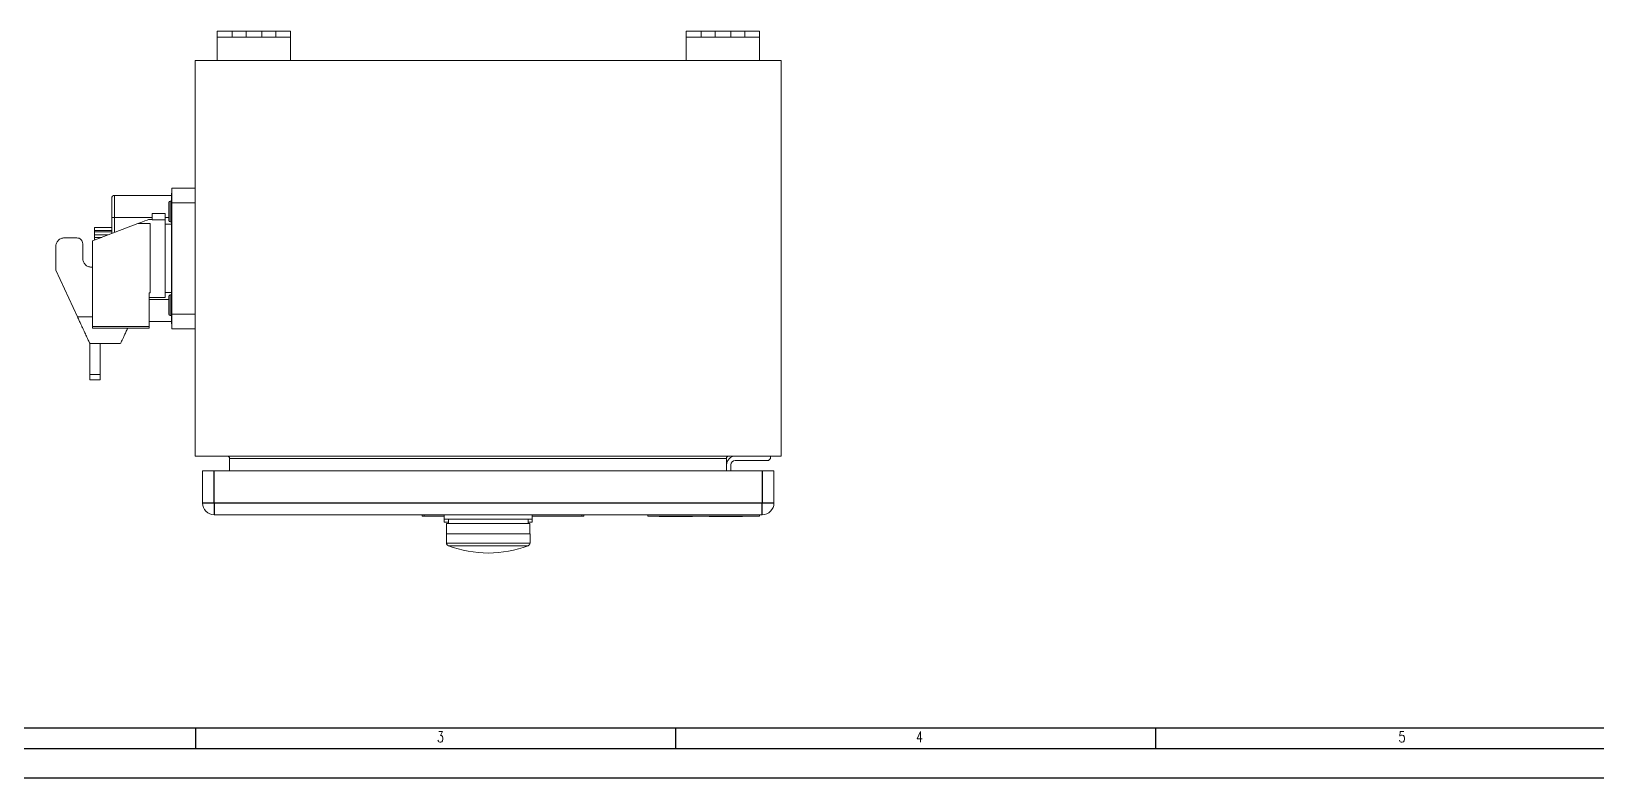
# Model space of a CAD drawing. Extents: x 4137 to 28680, y 2446 to 6814.
# Drawn here: x 10154 to 10689, y 3027 to 3282 of the extents above; entities that cross this region are included whole.
import ezdxf

# ---------------------------------------------------------------- set-up
doc = ezdxf.new("R2010")
doc.units = 0
doc.header["$LTSCALE"] = 0.5
doc.layers.get('0').update_dxf_attribs({"linetype": 'CONTINUOUS'})
doc.layers.add('DIM', color=5, linetype='CONTINUOUS')
doc.layers.add('VOL', color=2, linetype='CONTINUOUS')
doc.styles.get("Standard").update_dxf_attribs({"font": 'simplex.shx'})

msp = doc.modelspace()

# ---------------------------------------------------------------- linework, layer by layer
at = {"color": 7, "linetype": 'Continuous', "lineweight": 15}
for p, q in [((10217.83, 3282.06), (10217.83, 3280.06)), ((10217.83, 3282.06), (10222.98, 3282.06)), ((10217.83, 3282.06), (10217.83, 3280.06)), ((10217.83, 3282.06), (10222.98, 3282.06)), ((10218.09, 3280.06), (10217.83, 3280.06)), ((10217.83, 3280.06), (10217.83, 3272.06)), ((10218.09, 3280.06), (10217.83, 3280.06)), ((10217.83, 3280.06), (10217.83, 3272.06)), ((10222.98, 3280.06), (10218.09, 3280.06)), ((10222.98, 3280.06), (10218.09, 3280.06)), ((10222.98, 3282.06), (10222.98, 3280.06)), ((10227.75, 3282.06), (10222.98, 3282.06)), ((10222.98, 3282.06), (10222.98, 3280.06)), ((10227.75, 3282.06), (10222.98, 3282.06)), ((10227.75, 3280.06), (10222.98, 3280.06)), ((10227.75, 3280.06), (10222.98, 3280.06)), ((10227.75, 3280.06), (10227.75, 3282.06)), ((10227.75, 3282.06), (10233.07, 3282.06)), ((10227.75, 3280.06), (10227.75, 3282.06)), ((10227.75, 3282.06), (10233.07, 3282.06)), ((10233.07, 3280.06), (10227.75, 3280.06)), ((10233.07, 3280.06), (10227.75, 3280.06)), ((10233.07, 3280.06), (10233.07, 3282.06)), ((10233.07, 3282.06), (10237.84, 3282.06)), ((10233.07, 3280.06), (10233.07, 3282.06)), ((10233.07, 3282.06), (10237.84, 3282.06)), ((10237.84, 3280.06), (10233.07, 3280.06)), ((10237.84, 3280.06), (10233.07, 3280.06)), ((10237.84, 3280.06), (10237.84, 3282.06)), ((10237.84, 3282.06), (10242.83, 3282.06)), ((10237.84, 3280.06), (10237.84, 3282.06)), ((10237.84, 3282.06), (10242.83, 3282.06)), ((10242.74, 3280.06), (10237.84, 3280.06)), ((10242.74, 3280.06), (10237.84, 3280.06)), ((10242.83, 3280.06), (10242.74, 3280.06)), ((10242.83, 3280.06), (10242.74, 3280.06)), ((10242.83, 3282.06), (10242.83, 3280.06)), ((10242.83, 3282.06), (10242.83, 3280.06)), ((10242.83, 3272.06), (10242.83, 3280.06)), ((10242.83, 3272.06), (10242.83, 3280.06)), ((10377.83, 3282.06), (10377.83, 3280.06)), ((10377.83, 3282.06), (10382.98, 3282.06)), ((10377.83, 3282.06), (10377.83, 3280.06)), ((10377.83, 3282.06), (10382.98, 3282.06)), ((10378.09, 3280.06), (10377.83, 3280.06)), ((10377.83, 3280.06), (10377.83, 3272.06)), ((10378.09, 3280.06), (10377.83, 3280.06)), ((10377.83, 3280.06), (10377.83, 3272.06)), ((10382.98, 3280.06), (10378.09, 3280.06)), ((10382.98, 3280.06), (10378.09, 3280.06)), ((10382.98, 3282.06), (10382.98, 3280.06)), ((10387.75, 3282.06), (10382.98, 3282.06)), ((10382.98, 3282.06), (10382.98, 3280.06)), ((10387.75, 3282.06), (10382.98, 3282.06)), ((10387.75, 3280.06), (10382.98, 3280.06)), ((10387.75, 3280.06), (10382.98, 3280.06)), ((10387.75, 3280.06), (10387.75, 3282.06)), ((10387.75, 3282.06), (10393.07, 3282.06)), ((10387.75, 3280.06), (10387.75, 3282.06)), ((10387.75, 3282.06), (10393.07, 3282.06)), ((10393.07, 3280.06), (10387.75, 3280.06)), ((10393.07, 3280.06), (10387.75, 3280.06)), ((10393.07, 3280.06), (10393.07, 3282.06)), ((10393.07, 3282.06), (10397.84, 3282.06)), ((10393.07, 3280.06), (10393.07, 3282.06)), ((10393.07, 3282.06), (10397.84, 3282.06)), ((10397.84, 3280.06), (10393.07, 3280.06)), ((10397.84, 3280.06), (10393.07, 3280.06)), ((10397.84, 3280.06), (10397.84, 3282.06)), ((10397.84, 3282.06), (10402.83, 3282.06)), ((10397.84, 3280.06), (10397.84, 3282.06)), ((10397.84, 3282.06), (10402.83, 3282.06)), ((10402.74, 3280.06), (10397.84, 3280.06)), ((10402.74, 3280.06), (10397.84, 3280.06)), ((10402.83, 3280.06), (10402.74, 3280.06)), ((10402.83, 3280.06), (10402.74, 3280.06)), ((10402.83, 3282.06), (10402.83, 3280.06)), ((10402.83, 3282.06), (10402.83, 3280.06)), ((10402.83, 3272.06), (10402.83, 3280.06)), ((10402.83, 3272.06), (10402.83, 3280.06)), ((10210.33, 3272.06), (10210.33, 3137.06)), ((10410.33, 3272.06), (10210.33, 3272.06)), ((10210.33, 3272.06), (10210.33, 3137.06)), ((10410.33, 3272.06), (10210.33, 3272.06)), ((10410.33, 3137.06), (10410.33, 3272.06)), ((10410.33, 3137.06), (10410.33, 3272.06)), ((10202.23, 3226.86), (10202.23, 3223.36)), ((10202.33, 3226.86), (10202.23, 3226.86)), ((10202.23, 3226.86), (10202.23, 3223.36)), ((10202.33, 3226.86), (10202.23, 3226.86)), ((10210.33, 3228.56), (10202.33, 3228.56)), ((10202.33, 3223.56), (10202.33, 3228.56)), ((10210.33, 3228.56), (10202.33, 3228.56)), ((10202.33, 3223.56), (10202.33, 3228.56)), ((10182.83, 3226.06), (10182.83, 3218.56)), ((10182.83, 3226.06), (10202.23, 3226.06)), ((10182.83, 3226.06), (10182.83, 3218.56)), ((10182.83, 3226.06), (10202.23, 3226.06)), ((10201.33, 3217.46), (10201.33, 3223.66)), ((10201.33, 3217.46), (10201.33, 3223.66)), ((10202.23, 3224.06), (10201.73, 3224.06)), ((10202.23, 3224.06), (10201.73, 3224.06)), ((10202.23, 3185.76), (10202.23, 3223.36)), ((10202.23, 3185.76), (10202.23, 3223.36)), ((10202.33, 3223.56), (10210.33, 3223.56)), ((10202.33, 3185.56), (10202.33, 3223.56)), ((10202.33, 3223.56), (10210.33, 3223.56)), ((10202.33, 3185.56), (10202.33, 3223.56)), ((10181.83, 3213.03), (10181.83, 3218.56)), ((10181.83, 3218.56), (10182.83, 3218.56)), ((10181.83, 3213.03), (10181.83, 3218.56)), ((10181.83, 3218.56), (10182.83, 3218.56)), ((10194.93, 3216.44), (10190.78, 3216.44)), ((10194.93, 3216.44), (10190.78, 3216.44)), ((10195.63, 3217.86), (10194.49, 3217.86)), ((10195.63, 3217.86), (10194.49, 3217.86)), ((10194.93, 3216.44), (10194.93, 3192.75)), ((10194.93, 3216.44), (10194.93, 3192.75)), ((10195.63, 3217.67), (10195.63, 3219.91)), ((10200.13, 3219.91), (10195.63, 3219.91)), ((10195.63, 3217.67), (10195.63, 3219.91)), ((10200.13, 3219.91), (10195.63, 3219.91)), ((10200.13, 3217.67), (10195.63, 3217.67)), ((10200.13, 3217.67), (10195.63, 3217.67)), ((10200.13, 3217.67), (10200.13, 3219.91)), ((10200.13, 3217.67), (10200.13, 3219.91)), ((10200.13, 3191.26), (10200.13, 3217.67)), ((10200.13, 3191.26), (10200.13, 3217.67)), ((10202.23, 3216.21), (10200.13, 3216.21)), ((10202.23, 3216.21), (10200.13, 3216.21)), ((10201.73, 3217.06), (10202.23, 3217.06)), ((10201.73, 3217.06), (10202.23, 3217.06)), ((10165.73, 3211.56), (10169.93, 3211.56)), ((10165.73, 3211.56), (10169.93, 3211.56)), ((10175.33, 3210.56), (10175.33, 3181.29)), ((10175.33, 3210.56), (10175.33, 3181.29)), ((10175.93, 3215.06), (10175.93, 3215.06)), ((10175.93, 3215.06), (10175.93, 3215.06)), ((10175.93, 3215.06), (10181.83, 3215.06)), ((10175.93, 3215.06), (10175.93, 3215.06)), ((10175.93, 3215.06), (10175.93, 3215.06)), ((10175.93, 3215.06), (10175.93, 3215.06)), ((10175.93, 3215.06), (10181.83, 3215.06)), ((10175.93, 3215.06), (10175.93, 3215.06)), ((10175.93, 3213.56), (10175.93, 3214.06)), ((10175.93, 3214.06), (10175.93, 3213.31)), ((10175.93, 3213.31), (10175.93, 3214.06)), ((10175.93, 3214.06), (10175.93, 3213.56)), ((10175.93, 3213.56), (10175.93, 3214.06)), ((10175.93, 3214.06), (10175.93, 3213.31)), ((10175.93, 3213.31), (10175.93, 3214.06)), ((10175.93, 3214.06), (10175.93, 3213.56)), ((10175.93, 3212.56), (10175.93, 3212.56)), ((10175.93, 3212.56), (10175.93, 3212.56)), ((10180.58, 3212.56), (10175.93, 3212.56)), ((10180.58, 3212.56), (10175.93, 3212.56)), ((10175.93, 3212.56), (10175.93, 3212.56)), ((10175.93, 3212.56), (10175.93, 3212.56)), ((10180.58, 3212.56), (10175.93, 3212.56)), ((10180.58, 3212.56), (10175.93, 3212.56)), ((10175.93, 3212.31), (10175.93, 3212.31)), ((10175.93, 3212.31), (10175.93, 3212.31)), ((10175.93, 3210.78), (10175.93, 3211.73)), ((10175.93, 3211.73), (10175.93, 3210.79)), ((10175.93, 3210.78), (10175.93, 3211.73)), ((10175.93, 3211.73), (10175.93, 3210.79)), ((10162.73, 3200.48), (10162.73, 3208.56)), ((10162.73, 3200.48), (10162.73, 3208.56)), ((10171.93, 3209.56), (10171.93, 3204.56)), ((10171.93, 3209.56), (10171.93, 3204.56)), ((10170.15, 3184.56), (10162.73, 3200.48)), ((10170.15, 3184.56), (10162.73, 3200.48)), ((10174.93, 3201.56), (10175.33, 3201.56)), ((10174.93, 3201.56), (10175.33, 3201.56)), ((10194.63, 3192.75), (10194.93, 3192.75)), ((10194.63, 3181.29), (10194.63, 3192.75)), ((10194.63, 3192.75), (10194.93, 3192.75)), ((10194.63, 3181.29), (10194.63, 3192.75)), ((10194.63, 3191.26), (10200.13, 3191.26)), ((10194.63, 3191.26), (10200.13, 3191.26)), ((10200.13, 3192.91), (10202.23, 3192.91)), ((10200.13, 3192.91), (10202.23, 3192.91)), ((10201.33, 3185.46), (10201.33, 3191.66)), ((10201.33, 3185.46), (10201.33, 3191.66)), ((10202.23, 3192.06), (10201.73, 3192.06)), ((10202.23, 3192.06), (10201.73, 3192.06)), ((10170.22, 3184.41), (10170.35, 3184.13)), ((10170.22, 3184.41), (10170.35, 3184.13)), ((10201.73, 3185.06), (10202.23, 3185.06)), ((10201.73, 3185.06), (10202.23, 3185.06)), ((10202.23, 3185.76), (10202.23, 3182.26)), ((10202.23, 3185.76), (10202.23, 3182.26)), ((10210.33, 3185.56), (10202.33, 3185.56)), ((10202.33, 3180.56), (10202.33, 3185.56)), ((10210.33, 3185.56), (10202.33, 3185.56)), ((10202.33, 3180.56), (10202.33, 3185.56)), ((10175.33, 3181.29), (10194.63, 3181.29)), ((10175.33, 3181.29), (10175.33, 3180.77)), ((10175.33, 3181.29), (10194.63, 3181.29)), ((10175.33, 3181.29), (10175.33, 3180.77)), ((10175.33, 3180.77), (10194.63, 3180.77)), ((10175.33, 3180.77), (10194.63, 3180.77)), ((10202.23, 3183.06), (10194.63, 3183.06)), ((10202.23, 3183.06), (10194.63, 3183.06)), ((10194.63, 3180.77), (10194.63, 3181.29)), ((10194.63, 3180.77), (10194.63, 3181.29)), ((10202.23, 3182.26), (10202.33, 3182.26)), ((10202.23, 3182.26), (10202.33, 3182.26)), ((10202.33, 3180.56), (10210.33, 3180.56)), ((10202.33, 3180.56), (10210.33, 3180.56)), ((10184.75, 3175.56), (10174.35, 3175.56)), ((10174.35, 3164.92), (10174.35, 3175.56)), ((10184.75, 3175.56), (10174.35, 3175.56)), ((10174.35, 3164.92), (10174.35, 3175.56)), ((10177.85, 3164.92), (10177.85, 3175.56)), ((10177.85, 3164.92), (10177.85, 3175.56)), ((10184.9, 3175.62), (10184.75, 3175.56)), ((10184.9, 3175.62), (10184.75, 3175.56)), ((10174.35, 3164.92), (10177.85, 3164.92)), ((10174.35, 3164.92), (10177.85, 3164.92)), ((10174.35, 3163.06), (10177.85, 3163.06)), ((10174.35, 3163.06), (10177.85, 3163.06)), ((10210.33, 3137.06), (10410.33, 3137.06)), ((10210.33, 3137.06), (10410.33, 3137.06)), ((10391.58, 3136.26), (10222.08, 3136.26)), ((10222.08, 3132.06), (10222.08, 3136.26)), ((10391.58, 3136.26), (10222.08, 3136.26)), ((10222.08, 3132.06), (10222.08, 3136.26)), ((10391.58, 3136.26), (10391.58, 3132.06)), ((10391.58, 3136.26), (10391.58, 3132.06)), ((10405.93, 3135.56), (10406.63, 3136.26)), ((10405.93, 3135.56), (10406.63, 3136.26)), ((10406.63, 3136.26), (10406.63, 3137.06)), ((10406.63, 3136.26), (10406.63, 3137.06)), ((10212.83, 3132.06), (10212.83, 3121.06)), ((10216.83, 3132.06), (10212.83, 3132.06)), ((10212.83, 3132.06), (10212.83, 3121.06)), ((10216.83, 3132.06), (10212.83, 3132.06)), ((10216.83, 3132.06), (10403.83, 3132.06)), ((10216.83, 3132.06), (10403.83, 3132.06)), ((10391.63, 3134.06), (10391.63, 3132.06)), ((10391.63, 3134.06), (10391.63, 3132.06)), ((10393.13, 3132.06), (10393.13, 3134.06)), ((10393.13, 3132.06), (10393.13, 3134.06)), ((10394.63, 3135.56), (10405.93, 3135.56)), ((10394.63, 3135.56), (10405.93, 3135.56)), ((10407.83, 3132.06), (10403.83, 3132.06)), ((10407.83, 3132.06), (10403.83, 3132.06)), ((10407.83, 3121.06), (10407.83, 3132.06)), ((10407.83, 3121.06), (10407.83, 3132.06)), ((10216.83, 3117.06), (10403.83, 3117.06)), ((10216.83, 3117.06), (10403.83, 3117.06)), ((10287.75, 3117.06), (10287.75, 3116.55)), ((10287.75, 3117.06), (10287.75, 3116.55)), ((10288.42, 3116.55), (10287.75, 3116.55)), ((10288.42, 3116.55), (10287.75, 3116.55)), ((10288.42, 3117.06), (10288.42, 3116.55)), ((10288.42, 3117.06), (10288.42, 3116.55)), ((10295.33, 3116.55), (10288.42, 3116.55)), ((10295.33, 3116.55), (10288.42, 3116.55)), ((10295.33, 3117.06), (10295.33, 3115.56)), ((10295.33, 3117.06), (10295.33, 3115.56)), ((10305.03, 3115.56), (10295.33, 3115.56)), ((10295.33, 3114.56), (10295.33, 3115.56)), ((10305.03, 3115.56), (10295.33, 3115.56)), ((10295.33, 3114.56), (10295.33, 3115.56)), ((10296.75, 3114.56), (10295.33, 3114.56)), ((10296.75, 3114.56), (10295.33, 3114.56)), ((10296.75, 3115.56), (10296.75, 3114.06)), ((10296.75, 3115.56), (10296.75, 3114.06)), ((10315.62, 3115.56), (10305.03, 3115.56)), ((10315.62, 3115.56), (10305.03, 3115.56)), ((10325.33, 3115.56), (10315.62, 3115.56)), ((10325.33, 3115.56), (10315.62, 3115.56)), ((10323.9, 3114.06), (10323.9, 3115.56)), ((10323.9, 3114.06), (10323.9, 3115.56)), ((10325.33, 3114.56), (10323.9, 3114.56)), ((10325.33, 3114.56), (10323.9, 3114.56)), ((10325.33, 3117.06), (10325.33, 3115.56)), ((10325.33, 3117.06), (10325.33, 3115.56)), ((10342.26, 3116.55), (10325.33, 3116.55)), ((10342.26, 3116.55), (10325.33, 3116.55)), ((10325.33, 3114.56), (10325.33, 3115.56)), ((10325.33, 3114.56), (10325.33, 3115.56)), ((10342.26, 3117.06), (10342.26, 3116.55)), ((10342.26, 3117.06), (10342.26, 3116.55)), ((10342.93, 3116.55), (10342.26, 3116.55)), ((10342.93, 3116.55), (10342.26, 3116.55)), ((10342.93, 3116.55), (10342.93, 3117.06)), ((10342.93, 3116.55), (10342.93, 3117.06)), ((10364.83, 3117.06), (10364.83, 3116.56)), ((10364.83, 3117.06), (10364.83, 3116.56)), ((10402.83, 3116.56), (10364.83, 3116.56)), ((10402.83, 3116.56), (10364.83, 3116.56)), ((10368.63, 3116.56), (10368.63, 3116.46)), ((10368.63, 3116.56), (10368.63, 3116.46)), ((10380.03, 3116.46), (10368.63, 3116.46)), ((10380.03, 3116.46), (10368.63, 3116.46)), ((10380.03, 3116.46), (10380.03, 3116.56)), ((10380.03, 3116.46), (10380.03, 3116.56)), ((10385.73, 3116.56), (10385.73, 3116.46)), ((10385.73, 3116.56), (10385.73, 3116.46)), ((10397.13, 3116.46), (10385.73, 3116.46)), ((10397.13, 3116.46), (10385.73, 3116.46)), ((10397.13, 3116.46), (10397.13, 3116.56)), ((10397.13, 3116.46), (10397.13, 3116.56)), ((10402.83, 3117.06), (10402.83, 3116.56)), ((10402.83, 3117.06), (10402.83, 3116.56)), ((10296.08, 3110.56), (10296.08, 3107.41)), ((10324.58, 3110.56), (10296.08, 3110.56)), ((10296.08, 3110.56), (10296.08, 3107.41)), ((10324.58, 3110.56), (10296.08, 3110.56)), ((10296.09, 3114.06), (10296.09, 3110.56)), ((10324.56, 3114.06), (10296.09, 3114.06)), ((10296.09, 3114.06), (10296.09, 3110.56)), ((10324.56, 3114.06), (10296.09, 3114.06)), ((10324.56, 3110.56), (10324.56, 3114.06)), ((10324.56, 3110.56), (10324.56, 3114.06)), ((10324.58, 3107.41), (10324.58, 3110.56)), ((10324.58, 3107.41), (10324.58, 3110.56))]:
    msp.add_line(p, q, dxfattribs=at)
at = {"color": 8, "linetype": 'Continuous', "lineweight": 15}
for p, q in [((10201.73, 3224.06), (10201.73, 3217.06)), ((10201.73, 3224.06), (10201.73, 3217.06)), ((10202.23, 3223.36), (10202.33, 3223.36)), ((10202.23, 3223.36), (10202.33, 3223.36)), ((10182.83, 3218.56), (10182.83, 3213.41)), ((10182.83, 3218.56), (10195.63, 3218.56)), ((10182.83, 3218.56), (10182.83, 3213.41)), ((10182.83, 3218.56), (10195.63, 3218.56)), ((10200.13, 3218.56), (10201.33, 3218.56)), ((10200.13, 3218.56), (10201.33, 3218.56)), ((10181.83, 3214.06), (10175.93, 3214.06)), ((10175.93, 3214.06), (10175.93, 3214.06)), ((10181.83, 3214.06), (10175.93, 3214.06)), ((10175.93, 3214.06), (10175.93, 3214.06)), ((10181.83, 3213.56), (10175.93, 3213.56)), ((10181.83, 3213.56), (10175.93, 3213.56)), ((10175.93, 3213.31), (10175.93, 3213.31)), ((10175.93, 3213.31), (10175.93, 3213.31)), ((10178.41, 3211.73), (10175.93, 3211.73)), ((10178.41, 3211.73), (10175.93, 3211.73)), ((10201.33, 3190.56), (10194.63, 3190.56)), ((10201.33, 3190.56), (10194.63, 3190.56)), ((10201.73, 3192.06), (10201.73, 3185.06)), ((10201.73, 3192.06), (10201.73, 3185.06)), ((10170.15, 3184.56), (10175.33, 3184.56)), ((10170.15, 3184.56), (10175.33, 3184.56)), ((10202.33, 3185.76), (10202.23, 3185.76)), ((10202.33, 3185.76), (10202.23, 3185.76)), ((10323.93, 3106.47), (10296.72, 3106.47)), ((10323.93, 3106.47), (10296.72, 3106.47))]:
    msp.add_line(p, q, dxfattribs=at)
at = {"color": 7, "linetype": 'Continuous'}
for p, q in [((9882.8, 3044.32), (11150.4, 3044.32)), ((9882.8, 3044.32), (11150.4, 3044.32)), ((9875.8, 3037.32), (11527.8, 3037.32)), ((9875.8, 3037.32), (11527.8, 3037.32)), ((9855.8, 3027.32), (11537.8, 3027.32)), ((9855.8, 3027.32), (11537.8, 3027.32))]:
    msp.add_line(p, q, dxfattribs=at)
at = {"color": 7, "linetype": 'Continuous', "lineweight": 15, "flags": 128}
for points in [[(10190.78, 3216.44), (10183.06, 3213.5), (10175.33, 3210.56)], [(10190.78, 3216.44), (10183.06, 3213.5), (10175.33, 3210.56)], [(10190.78, 3216.44), (10192.1, 3216.94), (10193.14, 3217.34), (10193.89, 3217.63), (10194.34, 3217.8), (10194.49, 3217.86)], [(10190.78, 3216.44), (10192.1, 3216.94), (10193.14, 3217.34), (10193.89, 3217.63), (10194.34, 3217.8), (10194.49, 3217.86)], [(10175.93, 3214.06), (10175.93, 3214.25), (10175.93, 3214.44), (10175.93, 3214.61), (10175.93, 3214.76), (10175.93, 3214.89), (10175.93, 3214.98), (10175.93, 3215.04), (10175.93, 3215.06)], [(10175.93, 3215.06), (10175.93, 3215.04), (10175.93, 3214.98), (10175.93, 3214.89), (10175.93, 3214.76), (10175.93, 3214.61), (10175.93, 3214.44), (10175.93, 3214.25), (10175.93, 3214.06)], [(10175.93, 3214.06), (10175.93, 3214.25), (10175.93, 3214.44), (10175.93, 3214.61), (10175.93, 3214.76), (10175.93, 3214.89), (10175.93, 3214.98), (10175.93, 3215.04), (10175.93, 3215.06)], [(10175.93, 3215.06), (10175.93, 3215.04), (10175.93, 3214.98), (10175.93, 3214.89), (10175.93, 3214.76), (10175.93, 3214.61), (10175.93, 3214.44), (10175.93, 3214.25), (10175.93, 3214.06)], [(10175.93, 3214.06), (10175.93, 3214.25), (10175.93, 3214.44), (10175.93, 3214.61), (10175.93, 3214.76), (10175.93, 3214.89), (10175.93, 3214.98), (10175.93, 3215.04), (10175.93, 3215.06)], [(10175.93, 3215.06), (10175.93, 3215.04), (10175.93, 3214.98), (10175.93, 3214.89), (10175.93, 3214.76), (10175.93, 3214.61), (10175.93, 3214.44), (10175.93, 3214.25), (10175.93, 3214.06)], [(10175.93, 3214.06), (10175.93, 3214.25), (10175.93, 3214.44), (10175.93, 3214.61), (10175.93, 3214.76), (10175.93, 3214.89), (10175.93, 3214.98), (10175.93, 3215.04), (10175.93, 3215.06)], [(10175.93, 3215.06), (10175.93, 3215.04), (10175.93, 3214.98), (10175.93, 3214.89), (10175.93, 3214.76), (10175.93, 3214.61), (10175.93, 3214.44), (10175.93, 3214.25), (10175.93, 3214.06)], [(10175.93, 3212.56), (10175.93, 3212.58), (10175.93, 3212.63), (10175.93, 3212.73), (10175.93, 3212.85), (10175.93, 3213), (10175.93, 3213.17), (10175.93, 3213.36), (10175.93, 3213.56)], [(10175.93, 3213.56), (10175.93, 3213.36), (10175.93, 3213.17), (10175.93, 3213), (10175.93, 3212.85), (10175.93, 3212.73), (10175.93, 3212.63), (10175.93, 3212.58), (10175.93, 3212.56)], [(10175.93, 3212.56), (10175.93, 3212.58), (10175.93, 3212.63), (10175.93, 3212.73), (10175.93, 3212.85), (10175.93, 3213), (10175.93, 3213.17), (10175.93, 3213.36), (10175.93, 3213.56)], [(10175.93, 3213.56), (10175.93, 3213.36), (10175.93, 3213.17), (10175.93, 3213), (10175.93, 3212.85), (10175.93, 3212.73), (10175.93, 3212.63), (10175.93, 3212.58), (10175.93, 3212.56)], [(10175.93, 3212.31), (10175.93, 3212.33), (10175.93, 3212.39), (10175.93, 3212.49), (10175.93, 3212.61), (10175.93, 3212.76), (10175.93, 3212.93), (10175.93, 3213.12), (10175.93, 3213.31)], [(10175.93, 3213.31), (10175.93, 3213.12), (10175.93, 3212.93), (10175.93, 3212.76), (10175.93, 3212.61), (10175.93, 3212.49), (10175.93, 3212.39), (10175.93, 3212.33), (10175.93, 3212.31)], [(10175.93, 3212.31), (10175.93, 3212.33), (10175.93, 3212.39), (10175.93, 3212.49), (10175.93, 3212.61), (10175.93, 3212.76), (10175.93, 3212.93), (10175.93, 3213.12), (10175.93, 3213.31)], [(10175.93, 3213.31), (10175.93, 3213.12), (10175.93, 3212.93), (10175.93, 3212.76), (10175.93, 3212.61), (10175.93, 3212.49), (10175.93, 3212.39), (10175.93, 3212.33), (10175.93, 3212.31)], [(10175.93, 3212.56), (10175.93, 3212.54), (10175.93, 3212.5), (10175.93, 3212.42), (10175.93, 3212.32), (10175.93, 3212.2), (10175.93, 3212.06), (10175.93, 3211.9), (10175.93, 3211.73)], [(10175.93, 3211.73), (10175.93, 3211.9), (10175.93, 3212.06), (10175.93, 3212.2), (10175.93, 3212.32), (10175.93, 3212.42), (10175.93, 3212.5), (10175.93, 3212.54), (10175.93, 3212.56)], [(10175.93, 3212.56), (10175.93, 3212.54), (10175.93, 3212.5), (10175.93, 3212.42), (10175.93, 3212.32), (10175.93, 3212.2), (10175.93, 3212.06), (10175.93, 3211.9), (10175.93, 3211.73)], [(10175.93, 3211.73), (10175.93, 3211.9), (10175.93, 3212.06), (10175.93, 3212.2), (10175.93, 3212.32), (10175.93, 3212.42), (10175.93, 3212.5), (10175.93, 3212.54), (10175.93, 3212.56)]]:
    msp.add_lwpolyline(points, dxfattribs=at)
at = {"color": 7, "linetype": 'Continuous', "lineweight": 15}
for centre, radius, start, end in [((10182.83, 3225.06), 1, 90, 180), ((10182.83, 3225.06), 1, 90, 180), ((10201.73, 3223.66), 0.4, 90, 180), ((10201.73, 3223.66), 0.4, 90, 180), ((10201.73, 3217.46), 0.4, 180, 270), ((10201.73, 3217.46), 0.4, 180, 270), ((10201.73, 3191.66), 0.4, 90, 180), ((10201.73, 3191.66), 0.4, 90, 180), ((10201.73, 3185.46), 0.4, 180, 270), ((10201.73, 3185.46), 0.4, 180, 270), ((10221.28, 3136.26), 0.8, 0, 90), ((10221.28, 3136.26), 0.8, 0, 90), ((10392.38, 3136.26), 0.8, 90, 180), ((10392.38, 3136.26), 0.8, 90, 180), ((10394.63, 3134.06), 3, 90, 180), ((10394.63, 3134.06), 3, 90, 180), ((10394.63, 3134.06), 1.5, 90, 180), ((10394.63, 3134.06), 1.5, 90, 180), ((10216.83, 3121.06), 4, 180, 270), ((10216.83, 3121.06), 4, 180, 270), ((10403.83, 3121.06), 4, 270, 0), ((10403.83, 3121.06), 4, 270, 0), ((10297.08, 3107.41), 1, 180.0187, 249.4165), ((10297.08, 3107.41), 1, 180.0187, 249.4165), ((10310.33, 3142.69), 38.69, 249.4165, 270), ((10310.33, 3142.69), 38.69, 249.4165, 270), ((10310.33, 3142.69), 38.69, 270, 290.5835), ((10310.33, 3142.69), 38.69, 270, 290.5835), ((10323.58, 3107.41), 1, 290.5835, 0.0187), ((10323.58, 3107.41), 1, 290.5835, 0.0187)]:
    msp.add_arc(centre, radius, start, end, dxfattribs=at)
for points, knots in [([(10181.83, 3218.56), (10181.83, 3219.41), (10181.83, 3221.11), (10181.83, 3223.26), (10181.83, 3224.76), (10181.83, 3224.96), (10181.83, 3225.06)], [0, 0, 0, 0, 0.25, 0.5, 0.75, 1, 1, 1, 1]), ([(10181.83, 3218.56), (10181.83, 3219.41), (10181.83, 3221.11), (10181.83, 3223.26), (10181.83, 3224.76), (10181.83, 3224.96), (10181.83, 3225.06)], [0, 0, 0, 0, 0.25, 0.5, 0.75, 1, 1, 1, 1]), ([(10162.73, 3208.56), (10162.77, 3208.95), (10162.86, 3209.73), (10163.56, 3210.73), (10164.55, 3211.42), (10165.33, 3211.51), (10165.73, 3211.56)], [0, 0, 0, 0, 0.25, 0.5, 0.750001, 1, 1, 1, 1]), ([(10162.73, 3208.56), (10162.77, 3208.95), (10162.86, 3209.73), (10163.56, 3210.73), (10164.55, 3211.42), (10165.33, 3211.51), (10165.73, 3211.56)], [0, 0, 0, 0, 0.25, 0.5, 0.750001, 1, 1, 1, 1]), ([(10169.93, 3211.56), (10170.19, 3211.52), (10170.71, 3211.46), (10171.37, 3211), (10171.84, 3210.34), (10171.9, 3209.82), (10171.93, 3209.56)], [0, 0, 0, 0, 0.25, 0.500001, 0.750001, 1, 1, 1, 1]), ([(10169.93, 3211.56), (10170.19, 3211.52), (10170.71, 3211.46), (10171.37, 3211), (10171.84, 3210.34), (10171.9, 3209.82), (10171.93, 3209.56)], [0, 0, 0, 0, 0.25, 0.500001, 0.750001, 1, 1, 1, 1]), ([(10171.93, 3204.56), (10171.97, 3204.16), (10172.06, 3203.38), (10172.76, 3202.38), (10173.75, 3201.69), (10174.53, 3201.6), (10174.93, 3201.56)], [0, 0, 0, 0, 0.249999, 0.499999, 0.749998, 1, 1, 1, 1]), ([(10171.93, 3204.56), (10171.97, 3204.16), (10172.06, 3203.38), (10172.76, 3202.38), (10173.75, 3201.69), (10174.53, 3201.6), (10174.93, 3201.56)], [0, 0, 0, 0, 0.249999, 0.499999, 0.749998, 1, 1, 1, 1]), ([(10174.35, 3175.56), (10174.33, 3175.59), (10174.3, 3175.67), (10174.03, 3176.24), (10173.68, 3176.98), (10173.34, 3177.71), (10173.03, 3178.38), (10172.65, 3179.19), (10172.2, 3180.16), (10171.73, 3181.16), (10171.25, 3182.2), (10170.73, 3183.3), (10170.35, 3184.12), (10170.15, 3184.56)], [0, 0, 0, 0, 0.123485, 0.2497094, 0.3705494, 0.4348736, 0.4998427, 0.5779277, 0.6613773, 0.7498939, 0.8190889, 0.9025817, 1, 1, 1, 1]), ([(10174.35, 3175.56), (10174.33, 3175.59), (10174.3, 3175.67), (10174.03, 3176.24), (10173.68, 3176.98), (10173.34, 3177.71), (10173.03, 3178.38), (10172.65, 3179.19), (10172.2, 3180.16), (10171.73, 3181.16), (10171.25, 3182.2), (10170.73, 3183.3), (10170.35, 3184.12), (10170.15, 3184.56)], [0, 0, 0, 0, 0.123485, 0.2497094, 0.3705494, 0.4348736, 0.4998427, 0.5779277, 0.6613773, 0.7498939, 0.8190889, 0.9025817, 1, 1, 1, 1]), ([(10187.3, 3180.77), (10187.18, 3180.52), (10186.85, 3179.8), (10186.34, 3178.71), (10185.8, 3177.55), (10185.37, 3176.62), (10185.04, 3175.92), (10184.95, 3175.72), (10184.9, 3175.62)], [0, 0, 0, 0, 0.091832, 0.272394, 0.455835, 0.636024, 0.819103, 1, 1, 1, 1]), ([(10187.3, 3180.77), (10187.18, 3180.52), (10186.85, 3179.8), (10186.34, 3178.71), (10185.8, 3177.55), (10185.37, 3176.62), (10185.04, 3175.92), (10184.95, 3175.72), (10184.9, 3175.62)], [0, 0, 0, 0, 0.091832, 0.272394, 0.455835, 0.636024, 0.819103, 1, 1, 1, 1]), ([(10174.35, 3163.06), (10174.35, 3163.08), (10174.35, 3163.14), (10174.35, 3163.56), (10174.35, 3164.17), (10174.35, 3164.67), (10174.35, 3164.92)], [0, 0, 0, 0, 0.25, 0.500001, 0.75, 1, 1, 1, 1]), ([(10174.35, 3163.06), (10174.35, 3163.08), (10174.35, 3163.14), (10174.35, 3163.56), (10174.35, 3164.17), (10174.35, 3164.67), (10174.35, 3164.92)], [0, 0, 0, 0, 0.25, 0.500001, 0.75, 1, 1, 1, 1]), ([(10177.85, 3163.06), (10177.85, 3163.08), (10177.85, 3163.14), (10177.85, 3163.56), (10177.85, 3164.17), (10177.85, 3164.67), (10177.85, 3164.92)], [0, 0, 0, 0, 0.25, 0.500001, 0.75, 1, 1, 1, 1]), ([(10177.85, 3163.06), (10177.85, 3163.08), (10177.85, 3163.14), (10177.85, 3163.56), (10177.85, 3164.17), (10177.85, 3164.67), (10177.85, 3164.92)], [0, 0, 0, 0, 0.25, 0.500001, 0.75, 1, 1, 1, 1]), ([(10324.58, 3107.41), (10324.52, 3107.41), (10324.42, 3107.41), (10323.57, 3107.41), (10322.25, 3107.41), (10320.47, 3107.41), (10318.29, 3107.41), (10315.81, 3107.41), (10313.12, 3107.41), (10310.33, 3107.41), (10307.53, 3107.41), (10304.84, 3107.41), (10302.36, 3107.41), (10300.19, 3107.41), (10298.4, 3107.41), (10297.08, 3107.41), (10296.24, 3107.41), (10296.13, 3107.41), (10296.08, 3107.41)], [0, 0, 0, 0, 0.0624997, 0.125, 0.1875001, 0.25, 0.3125, 0.3750001, 0.4375, 0.5, 0.5625, 0.6249999, 0.6875, 0.75, 0.8124999, 0.875, 0.9375003, 1, 1, 1, 1]), ([(10324.58, 3107.41), (10324.52, 3107.41), (10324.42, 3107.41), (10323.57, 3107.41), (10322.25, 3107.41), (10320.47, 3107.41), (10318.29, 3107.41), (10315.81, 3107.41), (10313.12, 3107.41), (10310.33, 3107.41), (10307.53, 3107.41), (10304.84, 3107.41), (10302.36, 3107.41), (10300.19, 3107.41), (10298.4, 3107.41), (10297.08, 3107.41), (10296.24, 3107.41), (10296.13, 3107.41), (10296.08, 3107.41)], [0, 0, 0, 0, 0.0624997, 0.125, 0.1875001, 0.25, 0.3125, 0.3750001, 0.4375, 0.5, 0.5625, 0.6249999, 0.6875, 0.75, 0.8124999, 0.875, 0.9375003, 1, 1, 1, 1])]:
    msp.add_open_spline(points, degree=3, knots=knots, dxfattribs=at)
at = {"layer": 'DIM', "color": 7, "linetype": 'Continuous'}
for p, q in [((10210.4, 3044.32), (10210.4, 3037.32)), ((10210.4, 3044.32), (10210.4, 3037.32)), ((10374.2, 3044.32), (10374.2, 3037.32)), ((10374.2, 3044.32), (10374.2, 3037.32)), ((10538, 3044.32), (10538, 3037.32)), ((10538, 3044.32), (10538, 3037.32))]:
    msp.add_line(p, q, dxfattribs=at)
at = {"layer": 'VOL'}
for p, q in [((10216.83, 3121.06), (10216.83, 3132.06)), ((10216.83, 3121.06), (10216.83, 3132.06)), ((10403.83, 3132.06), (10403.83, 3121.06)), ((10403.83, 3132.06), (10403.83, 3121.06)), ((10216.83, 3121.06), (10212.83, 3121.06)), ((10216.83, 3121.06), (10212.83, 3121.06)), ((10403.83, 3121.06), (10216.83, 3121.06)), ((10216.83, 3121.06), (10216.83, 3117.06)), ((10403.83, 3121.06), (10216.83, 3121.06)), ((10216.83, 3121.06), (10216.83, 3117.06)), ((10407.83, 3121.06), (10403.83, 3121.06)), ((10403.83, 3117.06), (10403.83, 3121.06)), ((10407.83, 3121.06), (10403.83, 3121.06)), ((10403.83, 3117.06), (10403.83, 3121.06))]:
    msp.add_line(p, q, dxfattribs=at)

# ---------------------------------------------------------------- texts
at = {"layer": 'DIM', "color": 7, "width": 0.75}
for s, p in [('3', (10292.82, 3039.39)), ('3', (10292.82, 3039.39)), ('4', (10456.3, 3039.39)), ('4', (10456.3, 3039.39)), ('5', (10620.93, 3039.39)), ('5', (10620.93, 3039.39))]:
    msp.add_text(s, height=3.7, dxfattribs=at).set_placement(p)

doc.saveas('drawing.dxf')
